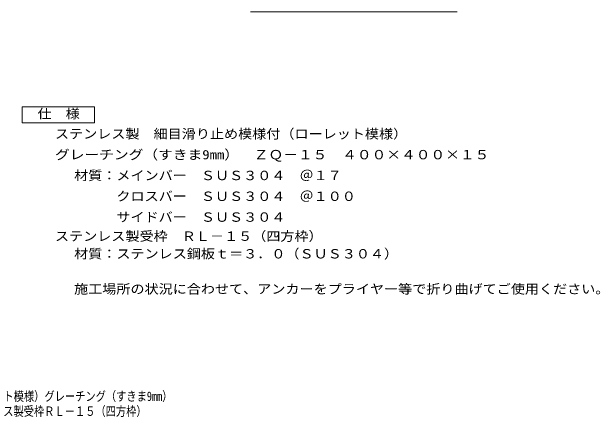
# Model space of a CAD drawing. Units: millimetres at full size; details may follow other scales. Extents: x -345 to 360, y -275 to 250.
# Drawn here: x -27 to 340.6, y -275.2 to -21.2 of the extents above; entities that cross this region are included whole.
import ezdxf
from ezdxf.enums import TextEntityAlignment as Align

# ---------------------------------------------------------------- set-up
doc = ezdxf.new("R2010")
doc.units = ezdxf.units.MM
doc.header["$LTSCALE"] = 2
doc.layers.add('D-5', color=7, linetype='Continuous', lineweight=9)
doc.layers.add('F-4_F-4ﾚｲﾔ', color=2, linetype='Continuous')
doc.layers.add('F-5_F-5ﾚｲﾔ', color=2, linetype='Continuous')
doc.styles.add('ＭＳ ゴシック', font='')
doc.styles.get('ＭＳ ゴシック').set_extended_font_data('MS Gothic')

msp = doc.modelspace()

# ---------------------------------------------------------------- linework, layer by layer
at = {"layer": 'D-5'}
msp.add_line((122.099, -21.245), (251.225, -21.245), dxfattribs=at)
at = {"layer": 'D-5', "color": 2}
for p, q in [((-20.448, -80.621), (24.552, -80.621)), ((-20.448, -90.621), (-20.448, -80.621)), ((24.552, -80.621), (24.552, -90.621)), ((24.552, -90.621), (-20.448, -90.621))]:
    msp.add_line(p, q, dxfattribs=at)

# ---------------------------------------------------------------- texts
at = {"layer": 'D-5', "color": 2, "style": 'ＭＳ ゴシック'}
for s, width, p in [('仕\u3000様', 1.1, (-10.948, -89.621)), ('ステンレス製\u3000細目滑り止め模様付（ローレット模様）', 1.1, (-0.03, -102.205)), ('グレーチング（すきま9mm）\u3000ＺＱ－１５\u3000４００×４００×１５', 1.15, (-0.03, -115.205)), ('材質：メインバー\u3000ＳＵＳ３０４\u3000＠１７', 1.1, (11.912, -128.205)), ('\u3000\u3000\u3000クロスバー\u3000ＳＵＳ３０４\u3000＠１００', 1.1, (11.912, -141.205)), ('\u3000\u3000\u3000サイドバー\u3000ＳＵＳ３０４', 1.1, (11.912, -154.205)), ('ステンレス製受枠\u3000ＲＬ－１５（四方枠）', 1.1, (-0.03, -166.135)), ('材質：ステンレス鋼板ｔ＝３．０（ＳＵＳ３０４）', 1.1, (11.912, -177.135)), ('施工場所の状況に合わせて、アンカーをプライヤー等で折り曲げてご使用ください。', 1.1, (11.912, -199.135))]:
    msp.add_text(s, height=5.865, dxfattribs=dict(at, width=width)).set_placement(p, align=Align.BOTTOM_LEFT)
at = {"layer": 'F-4_F-4ﾚｲﾔ', "style": 'ＭＳ ゴシック', "width": 0.8}
msp.add_text('ＺＱ－１５\u3000４００×４００×１５\u3000ステンレス製受枠ＲＬ－１５（四方枠）', height=5.865, dxfattribs=at).set_placement((-166.729, -275.485), align=Align.BOTTOM_LEFT)
at = {"layer": 'F-5_F-5ﾚｲﾔ', "style": 'ＭＳ ゴシック', "width": 0.8}
msp.add_text('ステンレス製\u3000細目滑り止め模様付（ローレット模様）グレーチング（すきま9mm）', height=5.865, dxfattribs=at).set_placement((-166.633, -266.145), align=Align.BOTTOM_LEFT)

doc.saveas('drawing.dxf')
